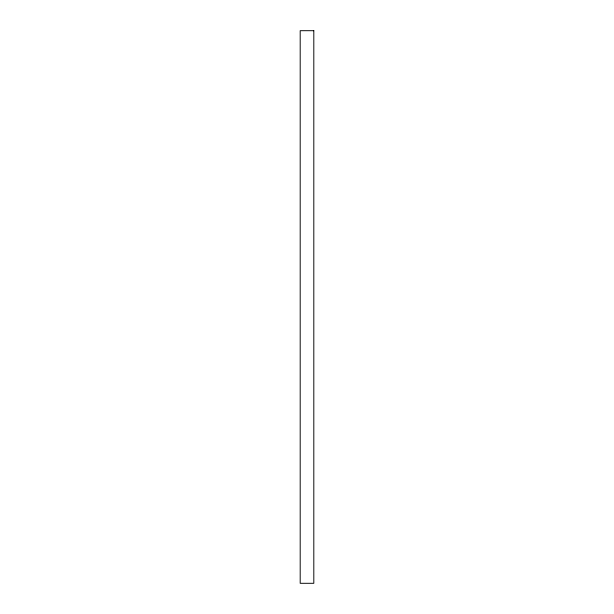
<?xml version="1.0" encoding="UTF-8"?>
<svg xmlns="http://www.w3.org/2000/svg" width="614" height="614" viewBox="0 0 614 614"><rect width="100%" height="100%" fill="white"/><g stroke="black" fill="none" stroke-linecap="round" stroke-linejoin="round"><path stroke-width="0.92" d="M313.808 30.7L300.192 30.7L300.192 583.3L313.808 583.3L313.808 30.7"/></g></svg>
